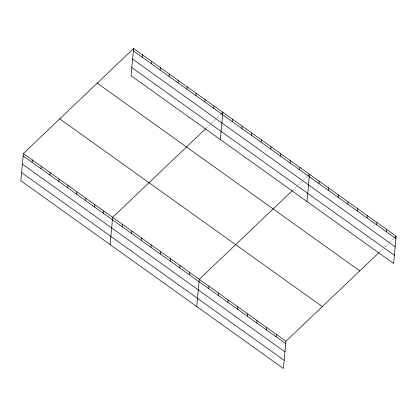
<?xml version="1.0" encoding="UTF-8"?>
<svg xmlns="http://www.w3.org/2000/svg" width="417" height="417" viewBox="0 0 417 417"><rect width="100%" height="100%" fill="white"/><g stroke="black" fill="none" stroke-linecap="round" stroke-linejoin="round"><path stroke-width="0.31" stroke-dasharray="2.08 1.56" d="M206.04 128.353L211.044 123.588M211.497 123.156L215.589 119.257M216.955 117.954L220.593 114.493M292.687 190.308L297.686 185.544M298.139 185.112L302.231 181.213M303.143 180.342L307.235 176.443M379.329 252.264L382.968 248.798M384.782 247.062L388.42 243.601M389.786 242.298L393.424 238.832"/><path stroke-width="0.63" d="M133.596 48.492L131.068 75.748L393.622 263.487L396.15 236.236L133.596 48.492L23.378 153.513L20.85 180.764L283.404 368.508L285.932 341.252L378.876 252.697M32.083 162.302L32.307 159.893M41.007 168.687L41.231 166.279M49.936 175.067L50.16 172.664M58.865 181.452L59.084 179.044M67.789 187.838L68.013 185.429M76.718 194.218L76.942 191.81M85.641 200.603L85.866 198.195M94.57 206.983L94.795 204.58M103.494 213.368L103.718 210.96M110.119 244.597L112.647 217.346L205.586 128.785M122.051 226.634L122.275 224.226M142.301 57.28L142.52 54.877M131.678 233.52L131.902 231.112M151.225 63.665L151.449 61.257M141.306 240.406L141.53 237.998M160.154 70.051L160.378 67.643M150.933 247.286L151.157 244.878M169.078 76.431L169.302 74.023M160.561 254.172L160.78 251.764M178.007 82.816L178.231 80.408M170.188 261.052L170.407 258.649M186.931 89.196L187.155 86.793M179.81 267.938L180.035 265.53M195.86 95.582L196.084 93.173M204.789 101.967L205.008 99.559M189.438 274.824L189.662 272.416M213.713 108.347L213.937 105.939M196.761 306.552L199.29 279.301L292.228 190.741M220.338 139.58L222.866 112.324L221.046 114.055M208.693 288.59L208.917 286.182M232.269 121.613L232.493 119.21M218.32 295.476L218.544 293.068M241.896 128.499L242.115 126.09M227.948 302.356L228.172 299.953M251.524 135.384L251.743 132.976M237.575 309.242L237.799 306.834M261.146 142.265L261.37 139.862M247.203 316.128L247.427 313.72M270.774 149.15L270.998 146.742M256.83 323.008L257.054 320.605M280.401 156.036L280.625 153.628M266.458 329.894L266.677 327.486M290.029 162.917L290.253 160.514M276.08 336.78L276.304 334.371M299.656 169.802L299.88 167.394M306.98 201.531L309.508 174.28L308.142 175.578M318.911 183.569L319.135 181.166M328.539 190.454L328.763 188.046M338.166 197.34L338.39 194.932M347.794 204.221L348.013 201.812M357.421 211.106L357.64 208.698M367.043 217.992L367.268 215.584M376.671 224.872L376.895 222.464M386.298 231.758L386.523 229.35M394.331 237.966L396.15 236.236M133.372 50.9L395.926 238.639M132.611 59.099L395.165 246.838M131.829 67.549L394.383 255.287M97.224 83.15L359.777 270.888M59.751 118.855L322.305 306.599M23.378 153.513L285.932 341.252M23.154 155.922L285.708 343.66M22.393 164.121L284.947 351.859M21.611 172.565L284.165 360.309"/></g></svg>
